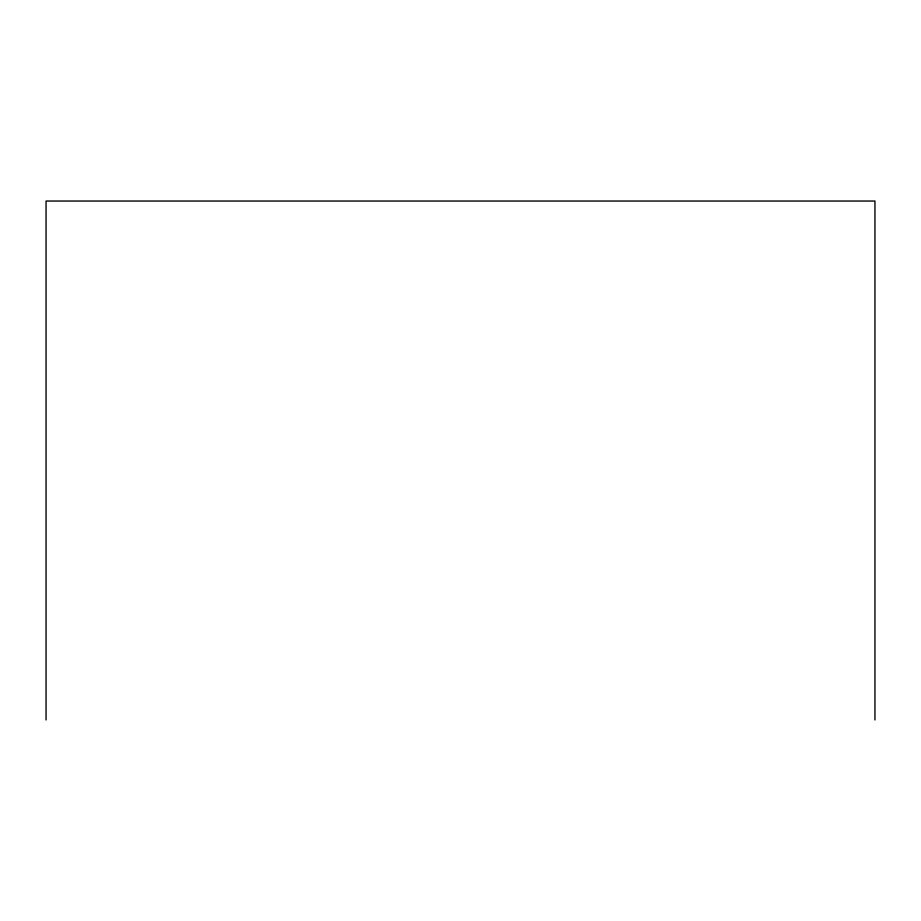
<?xml version="1.0" encoding="UTF-8"?>
<svg xmlns="http://www.w3.org/2000/svg" width="921" height="921" viewBox="0 0 921 921"><rect width="100%" height="100%" fill="white"/><g stroke="black" fill="none" stroke-linecap="round" stroke-linejoin="round"><path stroke-width="1.38" d="M874.95 719.957L874.95 201.043L46.05 201.043L46.05 719.957"/></g></svg>
